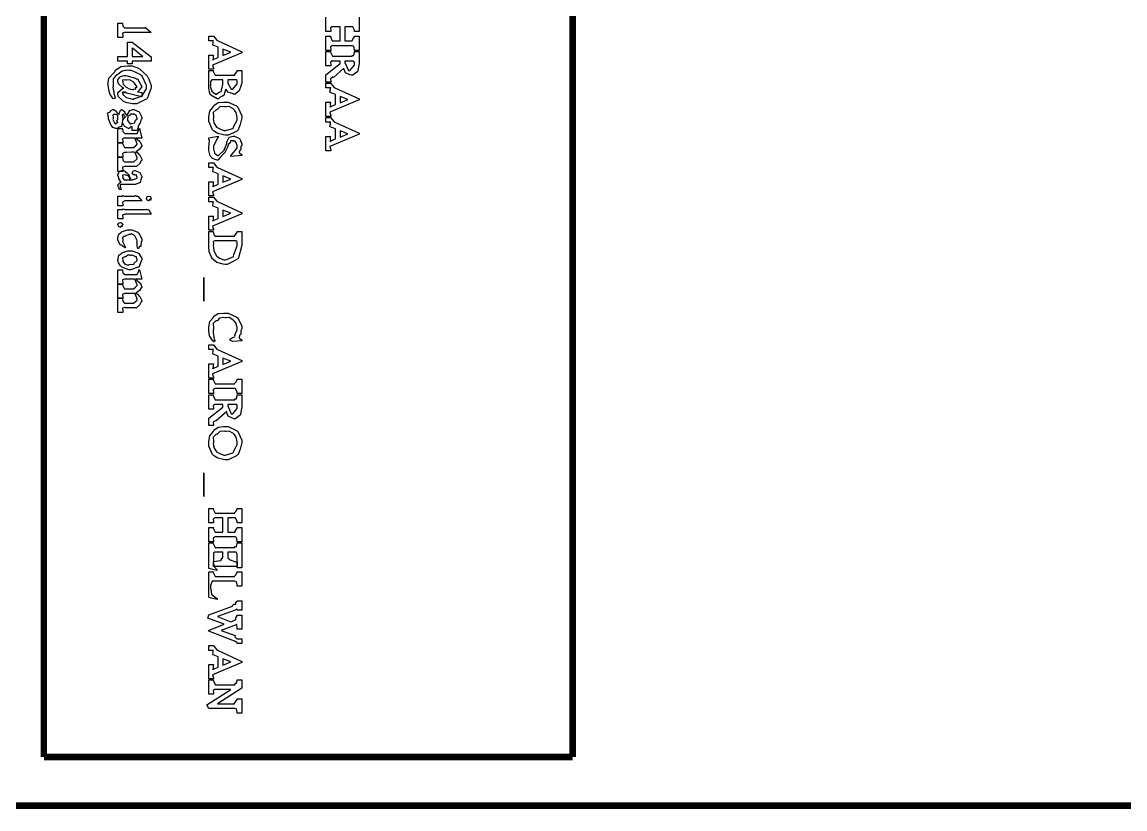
# Model space of a CAD drawing. Extents: x 0.3 to 11.4, y 0.3 to 16.3.
# Drawn here: x 1.38 to 3.042, y 0.254 to 1.441 of the extents above; entities that cross this region are included whole.
import ezdxf

# ---------------------------------------------------------------- set-up
doc = ezdxf.new("R2010")
doc.units = 0
doc.header["$MEASUREMENT"] = 0

msp = doc.modelspace()

# ---------------------------------------------------------------- linework, layer by layer
at = {"color": 0, "const_width": 0.01}
for points in [[(11.3828, 0.25944), (11.3828, 16.2511), (0.26443, 16.2511), (0.26443, 0.25944), (11.3828, 0.25944)], [(2.20942, 0.33279), (2.20942, 2.47775), (2.20942, 0.33279), (2.20942, 2.47775), (2.20942, 0.33279)]]:
    msp.add_lwpolyline(points, close=True, dxfattribs=at)
for points in [[(1.41276, 0.33279), (1.41276, 2.47775)], [(2.20942, 0.33279), (1.41276, 0.33279)]]:
    msp.add_lwpolyline(points, dxfattribs=at)
at = {"color": 0}
msp.add_lwpolyline([(1.88792, 1.44808), (1.88792, 1.4266), (1.88075, 1.4266), (1.88064, 1.42844), (1.87831, 1.43375), (1.8775, 1.43375), (1.86643, 1.43375), (1.86643, 1.41228), (1.8775, 1.41228), (1.87728, 1.41265), (1.87847, 1.4151), (1.88075, 1.41835), (1.88075, 1.41943), (1.88792, 1.41943), (1.88792, 1.39794), (1.88075, 1.39794), (1.88069, 1.39958), (1.87967, 1.4044), (1.87771, 1.40511), (1.87706, 1.40511), (1.84864, 1.40511), (1.84765, 1.40522), (1.84451, 1.40349), (1.84494, 1.39936), (1.84494, 1.39794), (1.83778, 1.39794), (1.83778, 1.39794), (1.83778, 1.41943), (1.84494, 1.41943), (1.8444, 1.4184), (1.84728, 1.41228), (1.84819, 1.41228), (1.85926, 1.41228), (1.85926, 1.43375), (1.84819, 1.43375), (1.84728, 1.43381), (1.84446, 1.43207), (1.84494, 1.428), (1.84494, 1.4266), (1.83778, 1.4266), (1.83778, 1.44808)], dxfattribs=at)
for points in [[(1.52447, 1.41769), (1.52447, 1.43918), (1.53163, 1.43918), (1.53108, 1.43864), (1.53157, 1.43474), (1.53407, 1.43201), (1.53489, 1.43201), (1.56396, 1.43201), (1.56396, 1.43201), (1.56569, 1.43201), (1.56569, 1.43201), (1.56569, 1.43201), (1.56657, 1.43201), (1.56657, 1.43201), (1.56657, 1.43207), (1.56543, 1.43201), (1.56506, 1.43201), (1.56635, 1.43201), (1.5746, 1.42486), (1.5351, 1.42486), (1.5344, 1.42518), (1.53119, 1.42404), (1.53163, 1.41932), (1.53163, 1.41769), (1.52447, 1.41769)], [(1.66114, 1.36957), (1.66114, 1.39106), (1.66829, 1.39106), (1.66769, 1.38986), (1.66786, 1.38346), (1.66786, 1.38346), (1.66764, 1.38379), (1.66694, 1.38471), (1.66764, 1.38412), (1.66764, 1.38412), (1.67546, 1.38737), (1.67546, 1.40278), (1.66764, 1.40582), (1.66715, 1.40653), (1.66786, 1.40961), (1.66786, 1.4106), (1.66764, 1.41097), (1.66738, 1.41222), (1.66829, 1.41249), (1.66829, 1.41254), (1.66114, 1.41254), (1.66114, 1.41971), (1.66829, 1.41971), (1.66813, 1.41954), (1.67356, 1.41325), (1.67458, 1.41276), (1.71126, 1.39606), (1.71126, 1.39453), (1.66699, 1.37587), (1.66672, 1.37571), (1.66829, 1.37115), (1.66829, 1.36957), (1.66114, 1.36957)], [(1.53879, 1.37755), (1.53879, 1.38189), (1.52447, 1.38189), (1.52447, 1.38906), (1.53879, 1.38906), (1.53879, 1.41054), (1.54596, 1.41054), (1.5746, 1.38818), (1.5746, 1.38189), (1.54596, 1.38189), (1.54596, 1.37755), (1.53879, 1.37755)], [(1.54596, 1.38906), (1.56179, 1.38906), (1.5606, 1.38997), (1.55544, 1.39399), (1.54824, 1.39968), (1.54596, 1.40142), (1.54596, 1.38906)], [(1.68261, 1.39019), (1.69433, 1.39518), (1.68261, 1.39974), (1.68261, 1.39019)], [(1.83778, 1.35015), (1.83778, 1.36144), (1.85926, 1.37815), (1.85926, 1.38205), (1.84799, 1.38205), (1.84711, 1.38211), (1.84446, 1.38037), (1.84494, 1.3763), (1.84494, 1.37489), (1.83778, 1.37489), (1.83778, 1.39638), (1.84494, 1.39638), (1.84446, 1.39535), (1.8476, 1.38921), (1.84864, 1.38921), (1.87706, 1.38921), (1.87696, 1.38932), (1.87728, 1.39046), (1.87956, 1.39031), (1.87967, 1.39051), (1.87983, 1.39133), (1.88075, 1.39512), (1.88075, 1.39638), (1.88792, 1.39638), (1.88792, 1.37706), (1.88721, 1.37636), (1.88574, 1.3667), (1.88531, 1.36599), (1.88439, 1.36534), (1.8781, 1.36057), (1.87597, 1.36057), (1.87375, 1.36122), (1.86735, 1.36426), (1.86524, 1.36947), (1.8649, 1.3712), (1.84907, 1.35731), (1.84814, 1.35753), (1.84457, 1.35525), (1.84494, 1.35145), (1.84494, 1.35015), (1.83778, 1.35015)], [(1.87337, 1.36773), (1.87397, 1.36784), (1.88075, 1.37576), (1.88075, 1.37836), (1.88069, 1.37891), (1.88058, 1.38048), (1.88053, 1.38053), (1.88043, 1.38097), (1.87924, 1.38205), (1.87879, 1.38205), (1.86643, 1.38205), (1.86637, 1.37972), (1.87164, 1.36773), (1.87337, 1.36773)], [(1.54878, 1.31744), (1.54628, 1.3176), (1.53831, 1.31885), (1.53287, 1.32123), (1.53163, 1.32199), (1.53006, 1.32351), (1.52539, 1.32818), (1.52447, 1.33138), (1.52447, 1.33241), (1.52447, 1.33458), (1.5319, 1.34087), (1.53336, 1.34109), (1.53131, 1.34234), (1.52561, 1.34706), (1.52447, 1.35075), (1.52447, 1.35194), (1.52447, 1.35346), (1.52718, 1.35758), (1.52772, 1.35802), (1.528, 1.35867), (1.53401, 1.36041), (1.53597, 1.36041), (1.53646, 1.36046), (1.551, 1.35628), (1.55225, 1.35541), (1.55365, 1.35498), (1.56033, 1.34386), (1.56028, 1.34261), (1.55957, 1.34234), (1.55479, 1.33599), (1.55376, 1.33545), (1.56028, 1.3348), (1.56028, 1.32807), (1.53728, 1.33371), (1.53668, 1.33431), (1.53456, 1.33561), (1.53444, 1.33415), (1.53444, 1.33415), (1.53401, 1.33469), (1.53201, 1.33572), (1.53244, 1.33366), (1.53228, 1.3335), (1.53207, 1.33382), (1.53082, 1.33436), (1.53163, 1.33241), (1.53163, 1.33176), (1.53163, 1.33176), (1.53618, 1.32737), (1.53706, 1.32699), (1.53706, 1.32699), (1.54101, 1.32596), (1.54656, 1.3246), (1.54833, 1.3246), (1.54878, 1.3253), (1.55419, 1.32709), (1.56065, 1.32932), (1.56158, 1.33024), (1.56179, 1.33138), (1.56743, 1.34001), (1.56743, 1.34283), (1.56733, 1.34494), (1.56093, 1.35921), (1.55963, 1.36041), (1.55778, 1.36165), (1.54503, 1.36757), (1.54075, 1.36757), (1.53879, 1.36816), (1.53093, 1.36692), (1.5249, 1.36236), (1.52382, 1.36127), (1.52225, 1.36133), (1.51731, 1.35525), (1.51731, 1.3463), (1.51731, 1.34326), (1.51676, 1.34288), (1.51785, 1.33643), (1.51796, 1.33588), (1.51796, 1.33588), (1.51807, 1.3329), (1.52024, 1.32709), (1.52056, 1.32612), (1.51731, 1.32503), (1.51611, 1.32661), (1.51286, 1.33149), (1.51172, 1.33436), (1.51144, 1.33502), (1.51118, 1.33664), (1.51014, 1.34212), (1.51014, 1.34391), (1.50906, 1.3463), (1.5109, 1.35617), (1.51813, 1.36431), (1.51969, 1.36583), (1.52051, 1.36806), (1.52886, 1.37364), (1.53879, 1.37473), (1.54204, 1.37473), (1.54563, 1.37473), (1.55518, 1.37115), (1.55637, 1.37039), (1.55735, 1.37001), (1.56836, 1.3597), (1.56917, 1.35845), (1.56982, 1.35731), (1.5746, 1.34516), (1.5746, 1.34109), (1.57389, 1.33995), (1.56847, 1.32552), (1.56722, 1.32438), (1.56592, 1.32395), (1.55306, 1.31744), (1.54878, 1.31744)], [(1.67503, 1.32503), (1.67372, 1.32514), (1.66433, 1.33068), (1.66374, 1.33176), (1.66308, 1.33328), (1.66114, 1.34109), (1.66114, 1.3437), (1.66114, 1.368), (1.66829, 1.368), (1.66781, 1.36697), (1.67096, 1.36084), (1.67199, 1.36084), (1.70042, 1.36084), (1.70025, 1.36122), (1.70176, 1.36355), (1.7041, 1.36692), (1.7041, 1.368), (1.71126, 1.368), (1.71126, 1.34977), (1.71056, 1.34722), (1.70708, 1.33718), (1.70079, 1.33219), (1.69868, 1.33219), (1.69656, 1.33284), (1.69021, 1.33502), (1.68778, 1.33822), (1.68739, 1.33936), (1.68625, 1.33849), (1.68403, 1.3303), (1.68349, 1.32959), (1.68235, 1.3297), (1.6786, 1.32753), (1.67594, 1.32503), (1.67503, 1.32503)], [(1.54769, 1.33892), (1.54764, 1.33908), (1.54856, 1.34022), (1.55117, 1.33984), (1.55137, 1.34001), (1.55111, 1.34028), (1.55106, 1.34207), (1.55311, 1.34267), (1.55311, 1.34283), (1.55306, 1.34375), (1.54953, 1.3488), (1.54878, 1.34934), (1.54731, 1.35075), (1.54183, 1.35373), (1.53792, 1.35324), (1.53663, 1.35324), (1.53549, 1.35368), (1.53136, 1.35324), (1.53163, 1.35032), (1.53163, 1.34934), (1.53163, 1.34934), (1.53233, 1.3469), (1.53689, 1.3425), (1.53792, 1.34196), (1.53792, 1.34196), (1.54139, 1.34033), (1.54611, 1.33892), (1.54769, 1.33892)], [(1.6735, 1.33219), (1.67344, 1.33247), (1.676, 1.33442), (1.68007, 1.33621), (1.68044, 1.33697), (1.68039, 1.338), (1.68261, 1.34684), (1.68261, 1.34977), (1.68261, 1.35368), (1.66635, 1.35368), (1.66581, 1.35373), (1.66407, 1.35118), (1.66396, 1.35064), (1.66396, 1.35064), (1.66374, 1.3469), (1.66374, 1.34565), (1.66351, 1.34413), (1.66585, 1.33664), (1.6716, 1.33219), (1.6735, 1.33219)], [(1.69694, 1.33936), (1.69749, 1.33946), (1.7041, 1.34755), (1.7041, 1.35021), (1.70404, 1.35075), (1.70394, 1.35232), (1.70389, 1.35238), (1.70378, 1.35276), (1.70258, 1.35368), (1.70215, 1.35368), (1.68978, 1.35368), (1.68978, 1.34977), (1.68972, 1.34842), (1.69515, 1.33936), (1.69694, 1.33936)], [(1.83778, 1.29845), (1.83778, 1.31993), (1.84494, 1.31993), (1.84435, 1.31874), (1.84451, 1.31234), (1.84451, 1.31234), (1.84429, 1.31266), (1.84358, 1.31358), (1.84429, 1.31299), (1.84429, 1.31299), (1.85211, 1.31624), (1.85211, 1.33165), (1.84429, 1.33469), (1.84381, 1.33539), (1.84451, 1.33849), (1.84451, 1.33946), (1.84429, 1.33984), (1.84403, 1.34109), (1.84494, 1.34136), (1.84494, 1.34142), (1.83778, 1.34142), (1.83778, 1.34858), (1.84494, 1.34858), (1.84478, 1.34842), (1.85021, 1.34212), (1.85124, 1.34163), (1.88792, 1.32492), (1.88792, 1.32341), (1.84364, 1.30474), (1.84338, 1.30458), (1.84494, 1.30002), (1.84494, 1.29845), (1.83778, 1.29845)], [(1.68608, 1.27007), (1.68343, 1.27078), (1.67503, 1.27284), (1.66971, 1.27572), (1.66851, 1.2768), (1.66667, 1.27816), (1.66114, 1.29069), (1.66114, 1.29481), (1.66114, 1.29774), (1.66297, 1.30653), (1.66732, 1.31207), (1.66851, 1.31326), (1.66906, 1.315), (1.67546, 1.31934), (1.68343, 1.3202), (1.68608, 1.3202), (1.6906, 1.3202), (1.70296, 1.31445), (1.7041, 1.31326), (1.70518, 1.31272), (1.71126, 1.29964), (1.71126, 1.29525), (1.71056, 1.29427), (1.70844, 1.28635), (1.70529, 1.27816), (1.7041, 1.27702), (1.70285, 1.27599), (1.69032, 1.27007), (1.68608, 1.27007)], [(1.68608, 1.27723), (1.68647, 1.27734), (1.69769, 1.28049), (1.69846, 1.28114), (1.69863, 1.28288), (1.7015, 1.28825), (1.7041, 1.29302), (1.7041, 1.2946), (1.70404, 1.29709), (1.70264, 1.30447), (1.69976, 1.30816), (1.69889, 1.30892), (1.69749, 1.31033), (1.69206, 1.31342), (1.68761, 1.31304), (1.68608, 1.31304), (1.68419, 1.31358), (1.67768, 1.31283), (1.67432, 1.30924), (1.6735, 1.30848), (1.67231, 1.30865), (1.66808, 1.30452), (1.66829, 1.29791), (1.66829, 1.29568), (1.66769, 1.29508), (1.66883, 1.28895), (1.67301, 1.28244), (1.67393, 1.28158), (1.67393, 1.28158), (1.67779, 1.27973), (1.68403, 1.27723), (1.68608, 1.27723)], [(1.85926, 1.31907), (1.87099, 1.32406), (1.85926, 1.32861), (1.85926, 1.31907)], [(1.54596, 1.27707), (1.54596, 1.28293), (1.54546, 1.28326), (1.54281, 1.28233), (1.54144, 1.28011), (1.54096, 1.28011), (1.5401, 1.28022), (1.53467, 1.2832), (1.53424, 1.2838), (1.53326, 1.28499), (1.53108, 1.28928), (1.53163, 1.29221), (1.53163, 1.29313), (1.53163, 1.29313), (1.53489, 1.29693), (1.53554, 1.29725), (1.53483, 1.29839), (1.53287, 1.30198), (1.53293, 1.30159), (1.53293, 1.30159), (1.53271, 1.30176), (1.53093, 1.30046), (1.53163, 1.29514), (1.53163, 1.29335), (1.53103, 1.29221), (1.53, 1.2832), (1.52968, 1.28272), (1.52924, 1.28309), (1.52632, 1.28233), (1.52365, 1.28011), (1.52274, 1.28011), (1.52115, 1.28022), (1.5165, 1.28168), (1.51449, 1.28483), (1.51383, 1.28575), (1.51297, 1.28743), (1.51014, 1.29498), (1.51014, 1.29747), (1.50944, 1.29872), (1.50928, 1.30371), (1.51269, 1.30561), (1.51318, 1.30615), (1.5134, 1.3068), (1.51682, 1.30876), (1.51796, 1.30876), (1.51796, 1.30876), (1.52192, 1.30659), (1.52229, 1.30615), (1.52229, 1.30615), (1.52285, 1.30431), (1.5261, 1.30203), (1.52642, 1.30159), (1.52636, 1.30268), (1.52778, 1.30626), (1.52794, 1.30659), (1.52789, 1.30702), (1.52957, 1.30876), (1.53011, 1.30876), (1.53011, 1.30876), (1.53435, 1.30604), (1.53467, 1.3055), (1.53467, 1.3055), (1.535, 1.30344), (1.53797, 1.2998), (1.53836, 1.29899), (1.53879, 1.30127), (1.54226, 1.30756), (1.54682, 1.30876), (1.54833, 1.30876), (1.54833, 1.30876), (1.55626, 1.3055), (1.55681, 1.30485), (1.55701, 1.30452), (1.56028, 1.29715), (1.56028, 1.29465), (1.55963, 1.29422), (1.55794, 1.28857), (1.55746, 1.28792), (1.55664, 1.28787), (1.55464, 1.28353), (1.55464, 1.28206), (1.55311, 1.27707), (1.54596, 1.27707)], [(1.52186, 1.28727), (1.52171, 1.28749), (1.52192, 1.28885), (1.52403, 1.28939), (1.52403, 1.28966), (1.52354, 1.29004), (1.52274, 1.29237), (1.52447, 1.29411), (1.52447, 1.29465), (1.52447, 1.29584), (1.52447, 1.29856), (1.52447, 1.29943), (1.52419, 1.30024), (1.52149, 1.30159), (1.52056, 1.30159), (1.51992, 1.30192), (1.51693, 1.30094), (1.51731, 1.29671), (1.51731, 1.2953), (1.51731, 1.2953), (1.51687, 1.29367), (1.51861, 1.28966), (1.51882, 1.28923), (1.51882, 1.28923), (1.52111, 1.28727), (1.52186, 1.28727)], [(1.54422, 1.28727), (1.54428, 1.28787), (1.54964, 1.2889), (1.55007, 1.28923), (1.54981, 1.28982), (1.55089, 1.2927), (1.55311, 1.29481), (1.55311, 1.29552), (1.55306, 1.29666), (1.55257, 1.29991), (1.5516, 1.30013), (1.55137, 1.30029), (1.55062, 1.30089), (1.54801, 1.30246), (1.54764, 1.30165), (1.54747, 1.30159), (1.54656, 1.30203), (1.54313, 1.30203), (1.54204, 1.29997), (1.54161, 1.29964), (1.54129, 1.2998), (1.53911, 1.29807), (1.53879, 1.29454), (1.53879, 1.29335), (1.53879, 1.29248), (1.54286, 1.28727), (1.54422, 1.28727)], [(1.83778, 1.24674), (1.83778, 1.26823), (1.84494, 1.26823), (1.84435, 1.26704), (1.84451, 1.26063), (1.84451, 1.26063), (1.84429, 1.26096), (1.84358, 1.26188), (1.84429, 1.26128), (1.84429, 1.26128), (1.85211, 1.26454), (1.85211, 1.27995), (1.84429, 1.28299), (1.84381, 1.28369), (1.84451, 1.28678), (1.84451, 1.28776), (1.84429, 1.28814), (1.84403, 1.28939), (1.84494, 1.28966), (1.84494, 1.28971), (1.83778, 1.28971), (1.83778, 1.29688), (1.84494, 1.29688), (1.84478, 1.29671), (1.85021, 1.29042), (1.85124, 1.28993), (1.88792, 1.27322), (1.88792, 1.2717), (1.84364, 1.25304), (1.84338, 1.25288), (1.84494, 1.24832), (1.84494, 1.24674), (1.83778, 1.24674)], [(1.52447, 1.21566), (1.52447, 1.23714), (1.53163, 1.23714), (1.53114, 1.23671), (1.53163, 1.2328), (1.53424, 1.22998), (1.5351, 1.22998), (1.54856, 1.22998), (1.5485, 1.23009), (1.55311, 1.23443), (1.55311, 1.23584), (1.55306, 1.23741), (1.5504, 1.24371), (1.54986, 1.2443), (1.54893, 1.24441), (1.54476, 1.24447), (1.53754, 1.2443), (1.5351, 1.2443), (1.53418, 1.24436), (1.53119, 1.24268), (1.53163, 1.23855), (1.53163, 1.23714), (1.52447, 1.23714), (1.52447, 1.25863), (1.53163, 1.25863), (1.53108, 1.2576), (1.53413, 1.25147), (1.5351, 1.25147), (1.54856, 1.25147), (1.5485, 1.25201), (1.55072, 1.25391), (1.55311, 1.25651), (1.55311, 1.25732), (1.55306, 1.25825), (1.5504, 1.26514), (1.54986, 1.26579), (1.5351, 1.26579), (1.53435, 1.26611), (1.53119, 1.26492), (1.53163, 1.2602), (1.53163, 1.25863), (1.52447, 1.25863), (1.52447, 1.28011), (1.53163, 1.28011), (1.53108, 1.27957), (1.53179, 1.27561), (1.53478, 1.27295), (1.53575, 1.27295), (1.5529, 1.27295), (1.5536, 1.27295), (1.55572, 1.27832), (1.55572, 1.28011), (1.55681, 1.28011), (1.56028, 1.26579), (1.55137, 1.26579), (1.55137, 1.26579), (1.55344, 1.26411), (1.55751, 1.26069), (1.55789, 1.26015), (1.55789, 1.26015), (1.55897, 1.25836), (1.56028, 1.25467), (1.56028, 1.25342), (1.55963, 1.25282), (1.55701, 1.24892), (1.55268, 1.24566), (1.55117, 1.24539), (1.55117, 1.24539), (1.55371, 1.2436), (1.55761, 1.23953), (1.55789, 1.23909), (1.55789, 1.23909), (1.56028, 1.23389), (1.56028, 1.23215), (1.55963, 1.23172), (1.55686, 1.22683), (1.55214, 1.22282), (1.55051, 1.22282), (1.53575, 1.22282), (1.53489, 1.2232), (1.53125, 1.22211), (1.53163, 1.21728), (1.53163, 1.21566), (1.52447, 1.21566)], [(1.67393, 1.23269), (1.67215, 1.23329), (1.66678, 1.23503), (1.66471, 1.23714), (1.66417, 1.2379), (1.66342, 1.23893), (1.66114, 1.24696), (1.66114, 1.24962), (1.66114, 1.25141), (1.66168, 1.25613), (1.66178, 1.25678), (1.66183, 1.25808), (1.66243, 1.26101), (1.66243, 1.26199), (1.66238, 1.26264), (1.66135, 1.26432), (1.66114, 1.26438), (1.66114, 1.26611), (1.67546, 1.2685), (1.67546, 1.26676), (1.67426, 1.26606), (1.66829, 1.25374), (1.66829, 1.24962), (1.66824, 1.24962), (1.66976, 1.2436), (1.67003, 1.24311), (1.67003, 1.24311), (1.67128, 1.24213), (1.67443, 1.23985), (1.67546, 1.23985), (1.67637, 1.23996), (1.68435, 1.24767), (1.685, 1.24919), (1.68869, 1.25787), (1.68842, 1.26004), (1.69206, 1.2672), (1.69786, 1.2685), (1.69976, 1.2685), (1.69976, 1.2685), (1.70751, 1.26546), (1.70801, 1.26481), (1.70811, 1.26449), (1.71126, 1.25727), (1.71126, 1.25483), (1.71126, 1.25488), (1.70969, 1.25315), (1.70947, 1.24864), (1.7091, 1.2481), (1.70861, 1.2481), (1.70714, 1.24485), (1.70714, 1.24376), (1.70714, 1.24376), (1.70762, 1.24354), (1.71061, 1.24127), (1.71126, 1.24116), (1.71126, 1.23964), (1.69433, 1.2379), (1.69433, 1.23964), (1.69553, 1.24045), (1.7041, 1.2506), (1.7041, 1.25396), (1.704, 1.25456), (1.70269, 1.25884), (1.70236, 1.25917), (1.7015, 1.25993), (1.69863, 1.26199), (1.69786, 1.26134), (1.6976, 1.26134), (1.69694, 1.26172), (1.69412, 1.2615), (1.69325, 1.25884), (1.69282, 1.2583), (1.69276, 1.25841), (1.69075, 1.25689), (1.68956, 1.25223), (1.68912, 1.25136), (1.685, 1.24311), (1.68338, 1.24235), (1.6786, 1.23676), (1.67513, 1.23269), (1.67393, 1.23269)], [(1.85926, 1.26736), (1.87099, 1.27235), (1.85926, 1.27691), (1.85926, 1.26736)], [(1.52772, 1.18815), (1.52729, 1.18848), (1.52576, 1.19076), (1.52556, 1.19097), (1.52539, 1.19179), (1.52463, 1.19423), (1.52447, 1.19423), (1.52447, 1.19423), (1.52447, 1.19553), (1.52849, 1.19933), (1.52924, 1.19944), (1.52854, 1.20014), (1.52604, 1.20416), (1.52576, 1.20464), (1.52556, 1.20573), (1.52463, 1.20898), (1.52447, 1.20931), (1.52447, 1.20942), (1.52447, 1.21083), (1.5261, 1.21468), (1.52642, 1.21506), (1.52658, 1.2156), (1.52989, 1.21723), (1.53097, 1.21723), (1.53321, 1.21723), (1.53933, 1.21235), (1.53988, 1.21137), (1.5401, 1.21126), (1.54346, 1.20372), (1.54378, 1.20291), (1.54596, 1.20291), (1.54656, 1.20296), (1.55311, 1.20557), (1.55311, 1.20638), (1.55306, 1.20741), (1.55246, 1.2105), (1.55132, 1.21007), (1.55094, 1.21007), (1.55046, 1.21034), (1.54889, 1.21099), (1.54986, 1.21007), (1.54986, 1.21007), (1.54943, 1.21034), (1.54796, 1.21099), (1.54878, 1.21007), (1.54878, 1.21007), (1.54829, 1.21039), (1.5466, 1.21126), (1.54704, 1.21115), (1.54704, 1.21115), (1.5466, 1.21159), (1.54546, 1.21316), (1.54639, 1.21365), (1.54639, 1.21376), (1.54622, 1.21392), (1.54715, 1.2162), (1.54725, 1.21636), (1.54725, 1.21636), (1.54921, 1.21723), (1.54986, 1.21723), (1.54986, 1.21723), (1.55724, 1.21398), (1.55767, 1.21332), (1.55767, 1.21316), (1.56028, 1.20795), (1.56028, 1.20616), (1.55994, 1.20622), (1.55865, 1.20291), (1.55811, 1.19878), (1.55767, 1.19835), (1.55681, 1.19835), (1.55029, 1.19575), (1.54812, 1.19575), (1.53076, 1.19575), (1.53022, 1.19613), (1.52772, 1.19613), (1.52772, 1.19407), (1.52772, 1.19336), (1.52772, 1.19336), (1.52772, 1.1926), (1.52903, 1.18913), (1.52924, 1.18858), (1.52772, 1.18815)], [(1.66114, 1.17855), (1.66114, 1.20003), (1.66829, 1.20003), (1.66769, 1.19884), (1.66786, 1.19244), (1.66786, 1.19244), (1.66764, 1.19276), (1.66694, 1.19368), (1.66764, 1.19309), (1.66764, 1.19309), (1.67546, 1.19634), (1.67546, 1.21175), (1.66764, 1.21479), (1.66715, 1.21549), (1.66786, 1.21859), (1.66786, 1.21956), (1.66764, 1.21994), (1.66738, 1.22119), (1.66829, 1.22146), (1.66829, 1.22152), (1.66114, 1.22152), (1.66114, 1.22868), (1.66829, 1.22868), (1.66813, 1.22852), (1.67356, 1.22222), (1.67458, 1.22173), (1.71126, 1.20502), (1.71126, 1.2035), (1.66699, 1.18484), (1.66672, 1.18468), (1.66829, 1.18012), (1.66829, 1.17855), (1.66114, 1.17855)], [(1.53381, 1.20291), (1.54335, 1.20291), (1.54269, 1.20356), (1.54112, 1.20752), (1.54096, 1.20768), (1.54058, 1.20866), (1.53733, 1.21007), (1.53618, 1.21007), (1.5351, 1.21045), (1.53131, 1.21018), (1.53163, 1.20768), (1.53163, 1.20681), (1.53163, 1.20681), (1.53131, 1.20633), (1.53347, 1.20329), (1.53381, 1.20291)], [(1.68261, 1.19916), (1.69433, 1.20416), (1.68261, 1.20871), (1.68261, 1.19916)], [(1.52447, 1.16395), (1.52447, 1.17828), (1.53163, 1.17828), (1.53153, 1.17839), (1.53163, 1.1792), (1.53424, 1.17828), (1.5351, 1.17828), (1.55007, 1.17828), (1.55007, 1.17833), (1.55072, 1.1792), (1.5529, 1.17828), (1.5529, 1.17828), (1.5529, 1.17828), (1.55257, 1.17828), (1.55246, 1.17828), (1.55419, 1.17828), (1.56028, 1.17112), (1.53575, 1.17112), (1.53467, 1.17117), (1.53125, 1.16943), (1.53163, 1.16537), (1.53163, 1.16395), (1.52447, 1.16395)], [(1.5709, 1.17112), (1.57026, 1.17117), (1.56853, 1.17204), (1.56831, 1.1722), (1.56814, 1.17296), (1.56739, 1.17508), (1.56743, 1.1748), (1.56743, 1.1748), (1.56739, 1.17546), (1.56819, 1.17725), (1.56831, 1.17741), (1.56831, 1.17763), (1.57026, 1.17828), (1.5709, 1.17828), (1.5709, 1.17828), (1.57335, 1.17757), (1.57351, 1.17741), (1.57351, 1.17741), (1.5734, 1.17725), (1.5746, 1.17546), (1.5746, 1.1748), (1.57443, 1.17497), (1.57329, 1.17475), (1.57374, 1.17242), (1.57351, 1.1722), (1.57319, 1.17258), (1.5714, 1.17307), (1.57107, 1.17112), (1.5709, 1.17112)], [(1.66114, 1.12684), (1.66114, 1.14833), (1.66829, 1.14833), (1.66769, 1.14714), (1.66786, 1.14073), (1.66786, 1.14073), (1.66764, 1.14106), (1.66694, 1.14198), (1.66764, 1.14138), (1.66764, 1.14138), (1.67546, 1.14464), (1.67546, 1.16005), (1.66764, 1.16309), (1.66715, 1.16379), (1.66786, 1.16688), (1.66786, 1.16786), (1.66764, 1.16824), (1.66738, 1.16949), (1.66829, 1.16976), (1.66829, 1.16981), (1.66114, 1.16981), (1.66114, 1.17698), (1.66829, 1.17698), (1.66813, 1.17681), (1.67356, 1.17052), (1.67458, 1.17003), (1.71126, 1.15332), (1.71126, 1.1518), (1.66699, 1.13314), (1.66672, 1.13298), (1.66829, 1.12842), (1.66829, 1.12684), (1.66114, 1.12684)], [(1.52447, 1.14404), (1.52447, 1.15837), (1.53163, 1.15837), (1.53157, 1.15848), (1.53174, 1.15929), (1.53461, 1.15837), (1.53554, 1.15837), (1.56635, 1.15837), (1.56646, 1.15858), (1.56803, 1.15837), (1.56853, 1.15837), (1.56853, 1.15837), (1.56917, 1.15837), (1.56917, 1.15837), (1.57047, 1.15837), (1.57047, 1.15837), (1.5715, 1.15641), (1.57411, 1.15207), (1.5746, 1.1512), (1.53575, 1.1512), (1.53467, 1.15126), (1.53125, 1.14952), (1.53163, 1.14545), (1.53163, 1.14404), (1.52447, 1.14404)], [(1.68261, 1.14746), (1.69433, 1.15245), (1.68261, 1.15701), (1.68261, 1.14746)], [(1.52815, 1.13129), (1.52761, 1.13135), (1.52576, 1.13222), (1.52556, 1.13238), (1.52544, 1.13308), (1.52463, 1.13515), (1.52447, 1.13498), (1.52447, 1.13498), (1.52447, 1.13558), (1.52539, 1.13721), (1.52556, 1.13737), (1.52561, 1.1377), (1.52772, 1.13846), (1.52838, 1.13846), (1.52838, 1.13846), (1.53043, 1.13775), (1.53054, 1.13759), (1.53054, 1.13759), (1.53163, 1.13563), (1.53163, 1.13498), (1.53153, 1.13515), (1.53049, 1.13482), (1.53076, 1.13254), (1.53054, 1.13238), (1.53033, 1.13276), (1.52875, 1.13325), (1.52832, 1.13129), (1.52815, 1.13129)], [(1.5351, 1.10015), (1.53381, 1.1014), (1.52946, 1.1046), (1.52806, 1.10509), (1.52772, 1.10536), (1.52692, 1.10672), (1.52447, 1.11225), (1.52447, 1.11404), (1.52447, 1.11578), (1.52561, 1.12098), (1.52826, 1.12294), (1.52903, 1.12359), (1.52951, 1.12462), (1.53879, 1.12771), (1.54183, 1.12771), (1.54514, 1.12771), (1.55419, 1.12392), (1.55507, 1.12316), (1.55572, 1.12277), (1.56028, 1.1135), (1.56028, 1.11035), (1.55963, 1.10992), (1.55903, 1.10308), (1.55875, 1.10254), (1.55838, 1.10276), (1.55632, 1.1014), (1.55556, 1.09907), (1.55528, 1.09907), (1.5549, 1.09918), (1.55387, 1.09999), (1.55376, 1.10015), (1.55365, 1.10086), (1.55311, 1.10297), (1.55311, 1.10276), (1.55311, 1.10276), (1.55311, 1.10341), (1.55311, 1.10487), (1.55311, 1.10536), (1.55311, 1.10558), (1.55311, 1.10623), (1.55311, 1.10623), (1.55311, 1.10661), (1.55311, 1.10748), (1.55311, 1.10775), (1.55306, 1.10851), (1.55311, 1.11057), (1.55311, 1.11122), (1.55306, 1.1123), (1.54986, 1.11838), (1.54921, 1.11882), (1.54824, 1.11957), (1.54486, 1.12126), (1.5434, 1.12055), (1.54292, 1.12055), (1.54178, 1.12115), (1.53549, 1.11822), (1.53489, 1.11773), (1.53413, 1.11795), (1.53114, 1.11572), (1.53163, 1.11187), (1.53163, 1.11057), (1.53103, 1.10997), (1.5351, 1.10173), (1.53575, 1.10102), (1.5351, 1.10015)], [(1.68608, 1.07514), (1.68311, 1.07585), (1.67361, 1.07845), (1.66792, 1.08257), (1.66678, 1.08404), (1.66536, 1.08643), (1.66183, 1.09451), (1.66114, 1.10167), (1.66114, 1.104), (1.66114, 1.12527), (1.66829, 1.12527), (1.66769, 1.12462), (1.66922, 1.11974), (1.66938, 1.11941), (1.66938, 1.11941), (1.67133, 1.11811), (1.67199, 1.11811), (1.70042, 1.11811), (1.70025, 1.11849), (1.70176, 1.12082), (1.7041, 1.12419), (1.7041, 1.12527), (1.71126, 1.12527), (1.71126, 1.104), (1.71056, 1.10254), (1.70622, 1.08512), (1.70518, 1.08382), (1.70394, 1.08355), (1.69689, 1.07905), (1.68881, 1.07514), (1.68608, 1.07514)], [(1.68588, 1.0823), (1.68631, 1.08241), (1.69786, 1.08702), (1.69868, 1.08794), (1.69879, 1.08979), (1.70156, 1.09679), (1.7041, 1.10352), (1.7041, 1.10574), (1.70404, 1.10672), (1.70378, 1.10954), (1.70367, 1.10965), (1.70356, 1.11003), (1.70204, 1.11095), (1.7015, 1.11095), (1.67111, 1.11095), (1.67031, 1.111), (1.66775, 1.10975), (1.66829, 1.10677), (1.66829, 1.10574), (1.66769, 1.10427), (1.66868, 1.09619), (1.67247, 1.08898), (1.67329, 1.08794), (1.67329, 1.08794), (1.67731, 1.08496), (1.68375, 1.0823), (1.68588, 1.0823)], [(1.54249, 1.06728), (1.54081, 1.06744), (1.53011, 1.07134), (1.52924, 1.07205), (1.52815, 1.07346), (1.52501, 1.07796), (1.52447, 1.08127), (1.52447, 1.08225), (1.52453, 1.08404), (1.52587, 1.08936), (1.52886, 1.09136), (1.52968, 1.09201), (1.53011, 1.09299), (1.53939, 1.09592), (1.54249, 1.09592), (1.54563, 1.09592), (1.55425, 1.09288), (1.55507, 1.09223), (1.55572, 1.09191), (1.56028, 1.0842), (1.56028, 1.0816), (1.55963, 1.08057), (1.55615, 1.07183), (1.55528, 1.07118), (1.55419, 1.0714), (1.54378, 1.06728), (1.54249, 1.06728)], [(1.54031, 1.07444), (1.54101, 1.07509), (1.54844, 1.0759), (1.54899, 1.07617), (1.54883, 1.07704), (1.55311, 1.08127), (1.55311, 1.08268), (1.55306, 1.08377), (1.55236, 1.08702), (1.55089, 1.08708), (1.55051, 1.08724), (1.54958, 1.08794), (1.54639, 1.08946), (1.54492, 1.08876), (1.54443, 1.08876), (1.54329, 1.0893), (1.53907, 1.08919), (1.53657, 1.08713), (1.53597, 1.08681), (1.535, 1.08708), (1.53131, 1.08545), (1.53163, 1.08209), (1.53163, 1.08095), (1.53147, 1.08084), (1.53418, 1.07606), (1.53467, 1.07574), (1.53467, 1.07574), (1.53603, 1.07557), (1.53928, 1.07444), (1.54031, 1.07444)], [(1.52447, 1.00282), (1.52447, 1.02431), (1.53163, 1.02431), (1.53114, 1.02387), (1.53163, 1.01997), (1.53424, 1.01714), (1.5351, 1.01714), (1.54856, 1.01714), (1.5485, 1.01725), (1.55311, 1.02159), (1.55311, 1.023), (1.55306, 1.02458), (1.5504, 1.03087), (1.54986, 1.03147), (1.54893, 1.03157), (1.54476, 1.03163), (1.53754, 1.03147), (1.5351, 1.03147), (1.53418, 1.03152), (1.53119, 1.02984), (1.53163, 1.02572), (1.53163, 1.02431), (1.52447, 1.02431), (1.52447, 1.04579), (1.53163, 1.04579), (1.53108, 1.04476), (1.53413, 1.03863), (1.5351, 1.03863), (1.54856, 1.03863), (1.5485, 1.03917), (1.55072, 1.04107), (1.55311, 1.04367), (1.55311, 1.04449), (1.55306, 1.04541), (1.5504, 1.0523), (1.54986, 1.05295), (1.5351, 1.05295), (1.53435, 1.05328), (1.53119, 1.05208), (1.53163, 1.04736), (1.53163, 1.04579), (1.52447, 1.04579), (1.52447, 1.06728), (1.53163, 1.06728), (1.53108, 1.06673), (1.53179, 1.06277), (1.53478, 1.06011), (1.53575, 1.06011), (1.5529, 1.06011), (1.5536, 1.06011), (1.55572, 1.06548), (1.55572, 1.06728), (1.55681, 1.06728), (1.56028, 1.05295), (1.55137, 1.05295), (1.55137, 1.05295), (1.55344, 1.05127), (1.55751, 1.04785), (1.55789, 1.04731), (1.55789, 1.04731), (1.55897, 1.04552), (1.56028, 1.04183), (1.56028, 1.04058), (1.55963, 1.03998), (1.55701, 1.03608), (1.55268, 1.03282), (1.55117, 1.03255), (1.55117, 1.03255), (1.55371, 1.03076), (1.55761, 1.02669), (1.55789, 1.02626), (1.55789, 1.02626), (1.56028, 1.02105), (1.56028, 1.01931), (1.55963, 1.01888), (1.55686, 1.014), (1.55214, 1.00998), (1.55051, 1.00998), (1.53575, 1.00998), (1.53489, 1.01036), (1.53125, 1.00928), (1.53163, 1.00445), (1.53163, 1.00282), (1.52447, 1.00282)], [(1.65397, 1.01986), (1.65397, 1.05566), (1.65397, 1.01986)], [(1.66917, 0.95855), (1.66715, 0.96007), (1.66217, 0.96766), (1.66114, 0.97531), (1.66114, 0.97786), (1.66114, 0.98069), (1.66297, 0.98915), (1.66732, 0.99457), (1.66851, 0.99566), (1.66906, 0.99723), (1.67546, 1.00119), (1.68343, 1.00195), (1.68608, 1.00195), (1.69054, 1.00195), (1.70269, 0.99636), (1.70389, 0.99523), (1.70503, 0.99463), (1.71126, 0.98226), (1.71126, 0.97808), (1.71104, 0.97814), (1.70969, 0.97504), (1.70947, 0.97016), (1.7091, 0.9694), (1.70822, 0.96907), (1.70692, 0.9656), (1.70692, 0.96441), (1.70692, 0.96441), (1.70747, 0.96403), (1.71056, 0.96191), (1.71126, 0.96181), (1.71126, 0.96007), (1.69694, 0.95942), (1.69325, 0.96137), (1.69368, 0.96251), (1.69715, 0.96506), (1.70063, 0.96631), (1.70107, 0.96701), (1.70063, 0.96821), (1.70182, 0.97276), (1.7041, 0.97645), (1.7041, 0.97765), (1.70404, 0.97982), (1.70264, 0.98633), (1.69976, 0.98969), (1.69889, 0.99045), (1.69749, 0.99192), (1.69189, 0.99517), (1.68739, 0.99479), (1.68588, 0.99479), (1.68397, 0.99533), (1.67757, 0.99457), (1.67415, 0.99099), (1.67329, 0.99023), (1.6721, 0.9904), (1.66803, 0.98616), (1.66829, 0.97966), (1.66829, 0.97743), (1.66775, 0.97727), (1.66764, 0.97244), (1.66906, 0.96636), (1.66917, 0.96549), (1.66917, 0.96549), (1.66872, 0.96414), (1.67036, 0.96045), (1.67046, 0.95985), (1.66917, 0.95855)], [(1.66114, 0.90402), (1.66114, 0.92551), (1.66829, 0.92551), (1.66769, 0.92432), (1.66786, 0.91791), (1.66786, 0.91791), (1.66764, 0.91824), (1.66694, 0.91916), (1.66764, 0.91856), (1.66764, 0.91856), (1.67546, 0.92182), (1.67546, 0.93723), (1.66764, 0.94027), (1.66715, 0.94097), (1.66786, 0.94406), (1.66786, 0.94504), (1.66764, 0.94542), (1.66738, 0.94667), (1.66829, 0.94694), (1.66829, 0.94699), (1.66114, 0.94699), (1.66114, 0.95416), (1.66829, 0.95416), (1.66813, 0.95399), (1.67356, 0.9477), (1.67458, 0.94721), (1.71126, 0.9305), (1.71126, 0.92898), (1.66699, 0.91032), (1.66672, 0.91016), (1.66829, 0.9056), (1.66829, 0.90402), (1.66114, 0.90402)], [(1.68261, 0.92464), (1.69433, 0.92963), (1.68261, 0.93419), (1.68261, 0.92464)], [(1.66114, 0.88097), (1.66114, 0.90245), (1.66829, 0.90245), (1.66781, 0.90142), (1.67096, 0.89529), (1.67199, 0.89529), (1.70042, 0.89529), (1.70025, 0.89567), (1.70176, 0.898), (1.7041, 0.90137), (1.7041, 0.90245), (1.71126, 0.90245), (1.71126, 0.88097), (1.7041, 0.88097), (1.704, 0.88281), (1.70133, 0.88813), (1.70042, 0.88813), (1.67199, 0.88813), (1.67101, 0.88818), (1.66786, 0.88645), (1.66829, 0.88238), (1.66829, 0.88097), (1.66114, 0.88097)], [(1.66114, 0.83241), (1.66114, 0.8437), (1.68261, 0.86041), (1.68261, 0.86431), (1.67133, 0.86431), (1.67046, 0.86437), (1.66781, 0.86263), (1.66829, 0.85856), (1.66829, 0.85715), (1.66114, 0.85715), (1.66114, 0.87864), (1.66829, 0.87864), (1.66781, 0.8776), (1.67096, 0.87147), (1.67199, 0.87147), (1.70042, 0.87147), (1.70031, 0.87158), (1.70063, 0.87272), (1.7029, 0.87256), (1.70301, 0.87277), (1.70318, 0.87359), (1.7041, 0.87739), (1.7041, 0.87864), (1.71126, 0.87864), (1.71126, 0.85932), (1.71056, 0.85861), (1.7091, 0.84896), (1.70865, 0.84825), (1.70774, 0.8476), (1.70144, 0.84283), (1.69933, 0.84283), (1.6971, 0.84348), (1.69069, 0.84652), (1.68858, 0.85172), (1.68826, 0.85346), (1.67242, 0.83957), (1.6715, 0.83979), (1.66792, 0.83751), (1.66829, 0.83371), (1.66829, 0.83241), (1.66114, 0.83241)], [(1.69672, 0.84999), (1.69732, 0.8501), (1.7041, 0.85802), (1.7041, 0.86062), (1.70404, 0.86116), (1.70394, 0.86274), (1.70389, 0.86279), (1.70378, 0.86323), (1.70258, 0.86431), (1.70215, 0.86431), (1.68978, 0.86431), (1.68972, 0.86198), (1.69499, 0.84999), (1.69672, 0.84999)], [(1.68608, 0.78071), (1.68343, 0.78141), (1.67503, 0.78348), (1.66971, 0.78635), (1.66851, 0.78743), (1.66667, 0.78879), (1.66114, 0.80132), (1.66114, 0.80545), (1.66114, 0.80838), (1.66297, 0.81716), (1.66732, 0.8227), (1.66851, 0.82389), (1.66906, 0.82563), (1.67546, 0.82997), (1.68343, 0.83084), (1.68608, 0.83084), (1.6906, 0.83084), (1.70296, 0.82509), (1.7041, 0.82389), (1.70518, 0.82335), (1.71126, 0.81027), (1.71126, 0.80588), (1.71056, 0.8049), (1.70844, 0.79698), (1.70529, 0.78879), (1.7041, 0.78765), (1.70285, 0.78662), (1.69032, 0.78071), (1.68608, 0.78071)], [(1.68608, 0.78787), (1.68647, 0.78798), (1.69769, 0.79112), (1.69846, 0.79178), (1.69863, 0.79351), (1.7015, 0.79888), (1.7041, 0.80366), (1.7041, 0.80523), (1.70404, 0.80773), (1.70264, 0.8151), (1.69976, 0.81879), (1.69889, 0.81955), (1.69749, 0.82096), (1.69206, 0.82406), (1.68761, 0.82368), (1.68608, 0.82368), (1.68419, 0.82422), (1.67768, 0.82346), (1.67432, 0.81988), (1.6735, 0.81912), (1.67231, 0.81928), (1.66808, 0.81516), (1.66829, 0.80854), (1.66829, 0.80632), (1.66769, 0.80572), (1.66883, 0.79959), (1.67301, 0.79308), (1.67393, 0.79221), (1.67393, 0.79221), (1.67779, 0.79036), (1.68403, 0.78787), (1.68608, 0.78787)], [(1.65397, 0.72542), (1.65397, 0.76123), (1.65397, 0.72542)], [(1.66114, 0.65739), (1.66114, 0.67887), (1.66829, 0.67887), (1.66775, 0.67784), (1.67063, 0.67171), (1.67156, 0.67171), (1.68261, 0.67171), (1.68261, 0.6932), (1.67156, 0.6932), (1.67063, 0.69325), (1.66781, 0.69151), (1.66829, 0.68745), (1.66829, 0.68604), (1.66114, 0.68604), (1.66114, 0.70752), (1.66829, 0.70752), (1.66781, 0.70649), (1.67096, 0.70036), (1.67199, 0.70036), (1.70042, 0.70036), (1.70025, 0.70074), (1.70176, 0.70307), (1.7041, 0.70644), (1.7041, 0.70752), (1.71126, 0.70752), (1.71126, 0.68604), (1.7041, 0.68604), (1.704, 0.68788), (1.70167, 0.6932), (1.70085, 0.6932), (1.68978, 0.6932), (1.68978, 0.67171), (1.70085, 0.67171), (1.70063, 0.67209), (1.70182, 0.67453), (1.7041, 0.67779), (1.7041, 0.67887), (1.71126, 0.67887), (1.71126, 0.65739), (1.7041, 0.65739), (1.70404, 0.65902), (1.70301, 0.66385), (1.70107, 0.66455), (1.70042, 0.66455), (1.67199, 0.66455), (1.67101, 0.66466), (1.66786, 0.66292), (1.66829, 0.6588), (1.66829, 0.65739), (1.66114, 0.65739)], [(1.67329, 0.61393), (1.66114, 0.61719), (1.66114, 0.65582), (1.66829, 0.65582), (1.66781, 0.65479), (1.67096, 0.64865), (1.67199, 0.64865), (1.70042, 0.64865), (1.70031, 0.64876), (1.70063, 0.6499), (1.7029, 0.64974), (1.70301, 0.64996), (1.70318, 0.65077), (1.7041, 0.65457), (1.7041, 0.65582), (1.71126, 0.65582), (1.71126, 0.61784), (1.7041, 0.61784), (1.7041, 0.61936), (1.70404, 0.62006), (1.7041, 0.62169), (1.7041, 0.62218), (1.704, 0.62299), (1.7041, 0.6263), (1.7041, 0.62739), (1.7041, 0.6378), (1.704, 0.63878), (1.70231, 0.64149), (1.70171, 0.64149), (1.68978, 0.64149), (1.68978, 0.63325), (1.68972, 0.63297), (1.69325, 0.62983), (1.70139, 0.62717), (1.7041, 0.62717), (1.7041, 0.62001), (1.66829, 0.62001), (1.66829, 0.62717), (1.66894, 0.62728), (1.67914, 0.6288), (1.67979, 0.62912), (1.67985, 0.62999), (1.68132, 0.63254), (1.68261, 0.63308), (1.68261, 0.63325), (1.68261, 0.64149), (1.67025, 0.64149), (1.66986, 0.64155), (1.66862, 0.64062), (1.66851, 0.64041), (1.66851, 0.64041), (1.66829, 0.63862), (1.66829, 0.63802), (1.66829, 0.62739), (1.66769, 0.62679), (1.6696, 0.62055), (1.66982, 0.62001), (1.66982, 0.62001), (1.67025, 0.61849), (1.67296, 0.6161), (1.67329, 0.61589), (1.67329, 0.61393)], [(1.67372, 0.57015), (1.66114, 0.57341), (1.66114, 0.61203), (1.66829, 0.61203), (1.66781, 0.611), (1.67096, 0.60487), (1.67199, 0.60487), (1.70042, 0.60487), (1.70025, 0.60525), (1.70176, 0.60759), (1.7041, 0.61095), (1.7041, 0.61203), (1.71126, 0.61203), (1.71126, 0.59055), (1.7041, 0.59055), (1.70404, 0.59218), (1.70281, 0.5969), (1.70036, 0.59771), (1.69954, 0.59771), (1.66678, 0.59771), (1.66618, 0.59776), (1.66396, 0.59142), (1.66396, 0.58925), (1.66374, 0.58865), (1.66542, 0.57829), (1.66569, 0.57775), (1.66569, 0.57775), (1.67275, 0.57232), (1.67372, 0.57189), (1.67372, 0.57015)], [(1.7041, 0.5038), (1.70404, 0.50483), (1.70053, 0.50738), (1.69976, 0.50749), (1.66114, 0.52246), (1.66092, 0.52355), (1.68435, 0.53288), (1.65961, 0.54199), (1.66114, 0.54698), (1.69694, 0.56022), (1.69694, 0.56093), (1.69911, 0.56304), (1.70193, 0.56326), (1.70215, 0.56348), (1.70182, 0.56386), (1.70199, 0.5663), (1.7041, 0.56776), (1.7041, 0.56825), (1.71126, 0.56825), (1.71126, 0.55393), (1.7041, 0.55393), (1.704, 0.55425), (1.70344, 0.55545), (1.70324, 0.55545), (1.70324, 0.55545), (1.70269, 0.5549), (1.70258, 0.5548), (1.67438, 0.54438), (1.69456, 0.53678), (1.70236, 0.53982), (1.7021, 0.53999), (1.70199, 0.54253), (1.7041, 0.54574), (1.7041, 0.54677), (1.71126, 0.54677), (1.71126, 0.52528), (1.7041, 0.52528), (1.704, 0.52664), (1.70344, 0.53266), (1.70324, 0.53266), (1.70324, 0.53266), (1.70247, 0.53212), (1.70236, 0.53201), (1.68001, 0.52333), (1.70085, 0.51573), (1.70085, 0.51573), (1.70042, 0.51373), (1.70281, 0.51118), (1.70281, 0.51118), (1.70301, 0.51134), (1.7041, 0.51107), (1.7041, 0.51096), (1.71126, 0.51096), (1.71126, 0.5038), (1.7041, 0.5038)], [(1.66114, 0.45052), (1.66114, 0.47201), (1.66829, 0.47201), (1.66769, 0.47081), (1.66786, 0.46441), (1.66786, 0.46441), (1.66764, 0.46474), (1.66694, 0.46566), (1.66764, 0.46506), (1.66764, 0.46506), (1.67546, 0.46832), (1.67546, 0.48372), (1.66764, 0.48676), (1.66715, 0.48747), (1.66786, 0.49056), (1.66786, 0.49154), (1.66764, 0.49192), (1.66738, 0.49316), (1.66829, 0.49344), (1.66829, 0.49349), (1.66114, 0.49349), (1.66114, 0.50065), (1.66829, 0.50065), (1.66813, 0.50049), (1.67356, 0.49419), (1.67458, 0.49371), (1.71126, 0.477), (1.71126, 0.47548), (1.66699, 0.45681), (1.66672, 0.45665), (1.66829, 0.45209), (1.66829, 0.45052), (1.66114, 0.45052)], [(1.68261, 0.47114), (1.69433, 0.47613), (1.68261, 0.48069), (1.68261, 0.47114)], [(1.7041, 0.39882), (1.70404, 0.40044), (1.70285, 0.40527), (1.70057, 0.40598), (1.69976, 0.40598), (1.66114, 0.40598), (1.65831, 0.41162), (1.69456, 0.43462), (1.67133, 0.43462), (1.67046, 0.43468), (1.66781, 0.43294), (1.66829, 0.42887), (1.66829, 0.42746), (1.66114, 0.42746), (1.66114, 0.44895), (1.66829, 0.44895), (1.66781, 0.44797), (1.67128, 0.44179), (1.67242, 0.44179), (1.70085, 0.44179), (1.70057, 0.44216), (1.70079, 0.44412), (1.70296, 0.4439), (1.70301, 0.44396), (1.70318, 0.44472), (1.7041, 0.44792), (1.7041, 0.44895), (1.71126, 0.44895), (1.71126, 0.43658), (1.67415, 0.41314), (1.69997, 0.41314), (1.69982, 0.41363), (1.70171, 0.41596), (1.7041, 0.41922), (1.7041, 0.4203), (1.71126, 0.4203), (1.71126, 0.39882), (1.7041, 0.39882)]]:
    msp.add_lwpolyline(points, close=True, dxfattribs=at)

doc.saveas('drawing.dxf')
